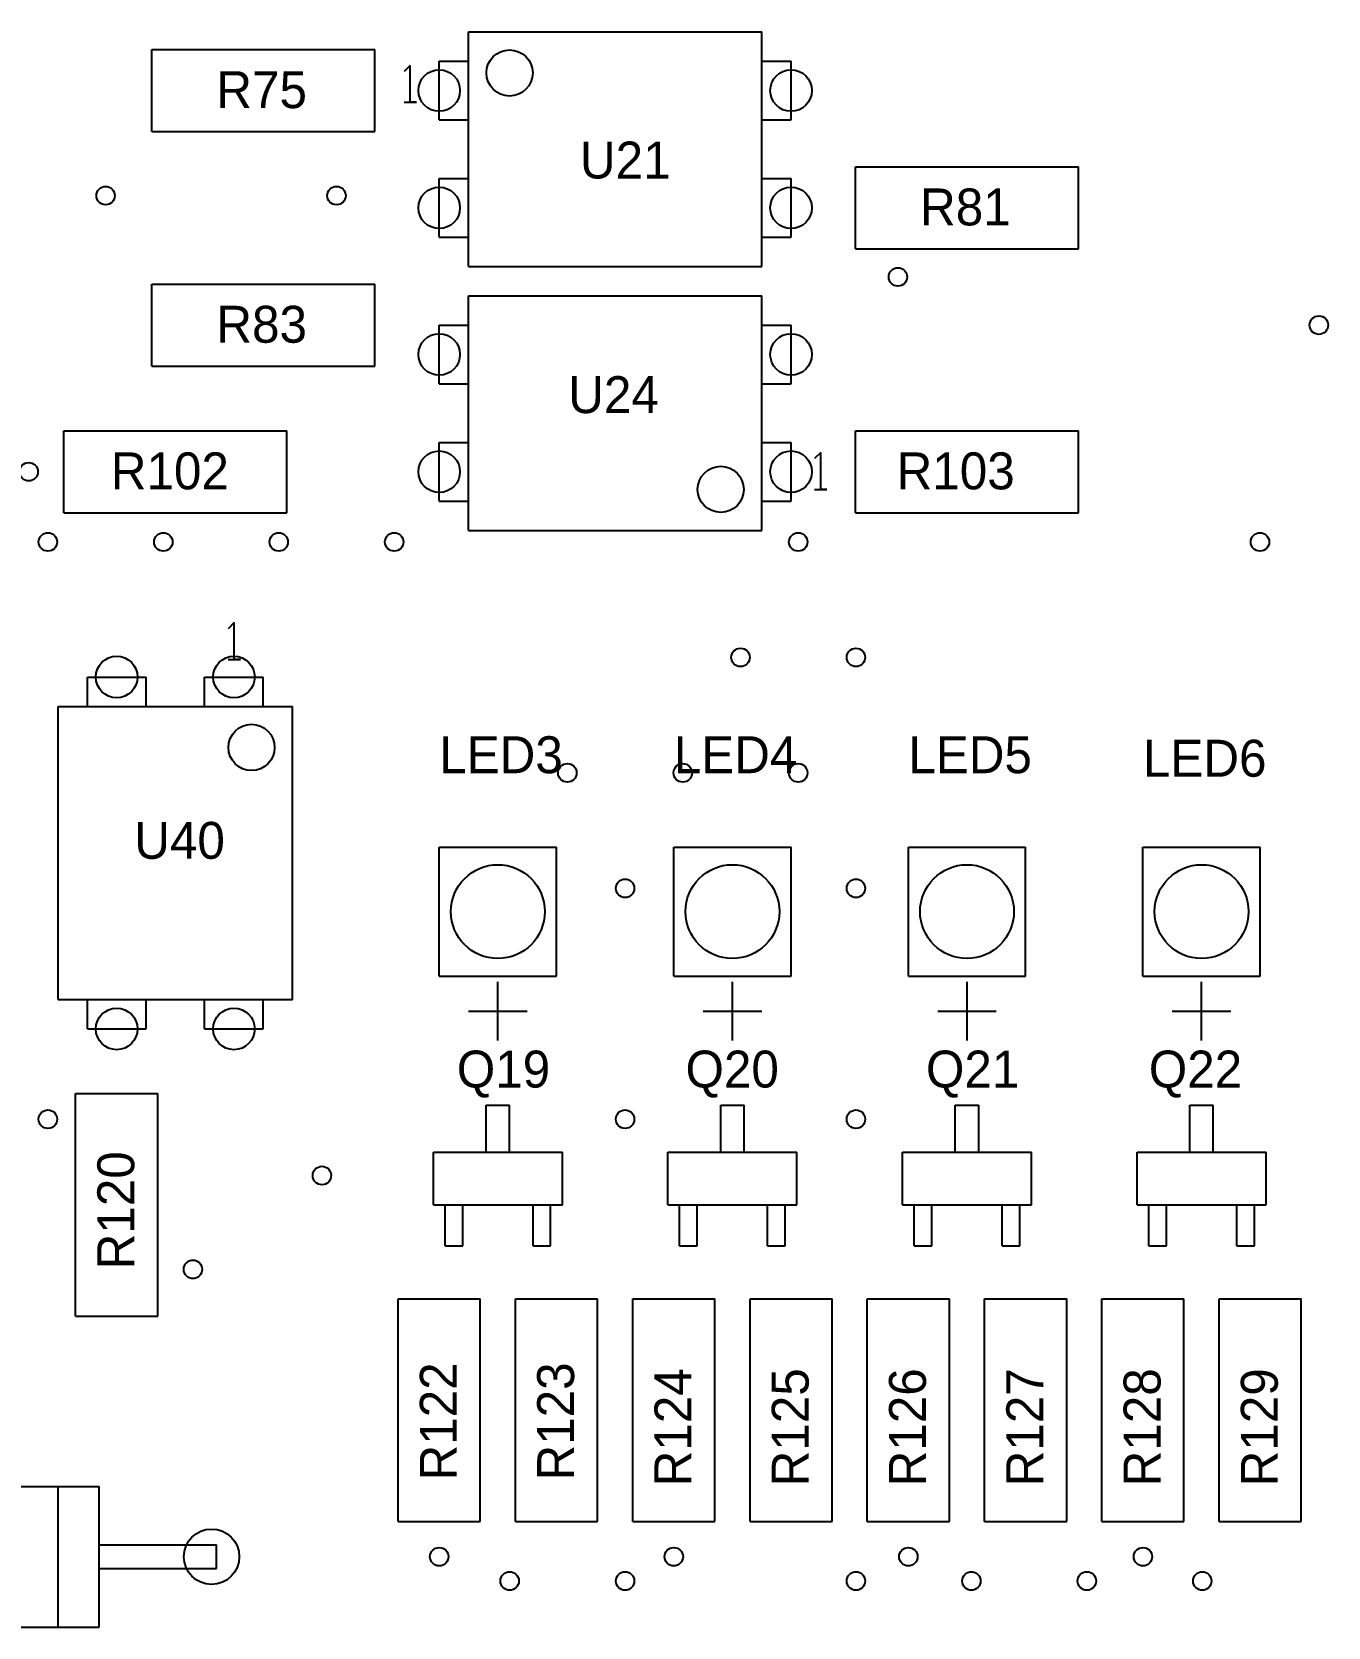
# Model space of a CAD drawing. Header units: millimetres. Extents: x 41 to 259, y 19 to 198.
# Drawn here: x 172.15 to 200.22, y 71.5 to 106.05 of the extents above; entities that cross this region are included whole.
import ezdxf

# ---------------------------------------------------------------- set-up
doc = ezdxf.new("R2010")
doc.units = ezdxf.units.MM
for name, color, linetype in [('Mechanical13', 56, 'Continuous'), ('PadHoleLayer', 156, 'Continuous'), ('ViaHoleLayer', 16, 'Continuous')]:
    doc.layers.add(name, color=color, linetype=linetype)

msp = doc.modelspace()

# ---------------------------------------------------------------- linework, layer by layer
at = {"layer": 'Mechanical13'}
for p, q in [((181.61, 100.965), (181.61, 106.045)), ((181.61, 106.045), (187.96, 106.045)), ((187.96, 100.965), (187.96, 106.045)), ((174.752, 103.886), (174.752, 105.664)), ((174.752, 105.664), (179.578, 105.664)), ((179.578, 103.886), (179.578, 105.664)), ((180.975, 105.41), (181.61, 105.41)), ((180.975, 104.14), (180.975, 105.41)), ((187.96, 105.41), (188.595, 105.41)), ((188.595, 104.14), (188.595, 105.41)), ((180.346, 105.321), (180.213, 105.187)), ((180.346, 104.521), (180.346, 105.321)), ((180.213, 104.521), (180.48, 104.521)), ((180.48, 104.521), (180.346, 104.521)), ((180.975, 104.14), (181.61, 104.14)), ((187.96, 104.14), (188.595, 104.14)), ((174.752, 103.886), (179.578, 103.886)), ((189.992, 101.346), (189.992, 103.124)), ((189.992, 103.124), (194.818, 103.124)), ((194.818, 101.346), (194.818, 103.124)), ((180.975, 102.87), (181.61, 102.87)), ((180.975, 101.6), (180.975, 102.87)), ((187.96, 102.87), (188.595, 102.87)), ((188.595, 101.6), (188.595, 102.87)), ((180.975, 101.6), (181.61, 101.6)), ((187.96, 101.6), (188.595, 101.6)), ((189.992, 101.346), (194.818, 101.346)), ((181.61, 100.965), (187.96, 100.965)), ((174.752, 98.806), (174.752, 100.584)), ((174.752, 100.584), (179.578, 100.584)), ((179.578, 98.806), (179.578, 100.584)), ((181.61, 95.25), (181.61, 100.33)), ((181.61, 100.33), (187.96, 100.33)), ((187.96, 95.25), (187.96, 100.33)), ((180.975, 99.695), (181.61, 99.695)), ((180.975, 98.425), (180.975, 99.695)), ((187.96, 99.695), (188.595, 99.695)), ((188.595, 98.425), (188.595, 99.695)), ((174.752, 98.806), (179.578, 98.806)), ((180.975, 98.425), (181.61, 98.425)), ((187.96, 98.425), (188.595, 98.425)), ((172.847, 95.631), (172.847, 97.409)), ((172.847, 97.409), (177.673, 97.409)), ((177.673, 95.631), (177.673, 97.409)), ((180.975, 97.155), (181.61, 97.155)), ((180.975, 95.885), (180.975, 97.155)), ((187.96, 97.155), (188.595, 97.155)), ((188.595, 95.885), (188.595, 97.155)), ((189.992, 95.631), (189.992, 97.409)), ((189.992, 97.409), (194.818, 97.409)), ((194.818, 95.631), (194.818, 97.409)), ((189.236, 96.939), (189.103, 96.805)), ((189.236, 96.139), (189.236, 96.939)), ((189.103, 96.139), (189.37, 96.139)), ((189.37, 96.139), (189.236, 96.139)), ((180.975, 95.885), (181.61, 95.885)), ((187.96, 95.885), (188.595, 95.885)), ((172.847, 95.631), (177.673, 95.631)), ((189.992, 95.631), (194.818, 95.631)), ((181.61, 95.25), (187.96, 95.25)), ((176.536, 93.256), (176.403, 93.122)), ((176.536, 92.456), (176.536, 93.256)), ((176.403, 92.456), (176.67, 92.456)), ((176.67, 92.456), (176.536, 92.456)), ((173.355, 92.075), (174.625, 92.075)), ((173.355, 91.44), (173.355, 92.075)), ((174.625, 91.44), (174.625, 92.075)), ((175.895, 92.075), (177.165, 92.075)), ((175.895, 91.44), (175.895, 92.075)), ((177.165, 91.44), (177.165, 92.075)), ((172.72, 85.09), (172.72, 91.44)), ((172.72, 91.44), (177.8, 91.44)), ((177.8, 85.09), (177.8, 91.44)), ((180.975, 85.598), (180.975, 88.392)), ((180.975, 88.392), (183.515, 88.392)), ((183.515, 85.598), (183.515, 88.392)), ((186.055, 85.598), (186.055, 88.392)), ((186.055, 88.392), (188.595, 88.392)), ((188.595, 85.598), (188.595, 88.392)), ((191.135, 85.598), (191.135, 88.392)), ((191.135, 88.392), (193.675, 88.392)), ((193.675, 85.598), (193.675, 88.392)), ((196.215, 85.598), (196.215, 88.392)), ((196.215, 88.392), (198.755, 88.392)), ((198.755, 85.598), (198.755, 88.392)), ((180.975, 85.598), (183.515, 85.598)), ((182.245, 84.201), (182.245, 85.471)), ((186.055, 85.598), (188.595, 85.598)), ((187.325, 84.201), (187.325, 85.471)), ((191.135, 85.598), (193.675, 85.598)), ((192.405, 84.201), (192.405, 85.471)), ((196.215, 85.598), (198.755, 85.598)), ((197.485, 84.201), (197.485, 85.471)), ((172.72, 85.09), (177.8, 85.09)), ((173.355, 84.455), (173.355, 85.09)), ((174.625, 84.455), (174.625, 85.09)), ((175.895, 84.455), (175.895, 85.09)), ((177.165, 84.455), (177.165, 85.09)), ((181.61, 84.836), (182.88, 84.836)), ((186.69, 84.836), (187.96, 84.836)), ((191.77, 84.836), (193.04, 84.836)), ((196.85, 84.836), (198.12, 84.836)), ((173.355, 84.455), (174.625, 84.455)), ((175.895, 84.455), (177.165, 84.455)), ((173.101, 78.232), (173.101, 83.058)), ((173.101, 83.058), (174.879, 83.058)), ((174.879, 78.232), (174.879, 83.058)), ((181.991, 81.788), (181.991, 82.804)), ((181.991, 82.804), (182.499, 82.804)), ((182.499, 81.788), (182.499, 82.804)), ((187.071, 81.788), (187.071, 82.804)), ((187.071, 82.804), (187.579, 82.804)), ((187.579, 81.788), (187.579, 82.804)), ((192.151, 81.788), (192.151, 82.804)), ((192.151, 82.804), (192.659, 82.804)), ((192.659, 81.788), (192.659, 82.804)), ((197.231, 81.788), (197.231, 82.804)), ((197.231, 82.804), (197.739, 82.804)), ((197.739, 81.788), (197.739, 82.804)), ((180.848, 81.788), (183.642, 81.788)), ((180.848, 80.645), (180.848, 81.788)), ((183.642, 80.645), (183.642, 81.788)), ((185.928, 81.788), (188.722, 81.788)), ((185.928, 80.645), (185.928, 81.788)), ((188.722, 80.645), (188.722, 81.788)), ((191.008, 81.788), (193.802, 81.788)), ((191.008, 80.645), (191.008, 81.788)), ((193.802, 80.645), (193.802, 81.788)), ((196.088, 81.788), (198.882, 81.788)), ((196.088, 80.645), (196.088, 81.788)), ((198.882, 80.645), (198.882, 81.788)), ((180.848, 80.645), (183.642, 80.645)), ((181.102, 79.756), (181.102, 80.645)), ((181.483, 79.756), (181.483, 80.645)), ((183.007, 79.756), (183.007, 80.645)), ((183.388, 79.756), (183.388, 80.645)), ((185.928, 80.645), (188.722, 80.645)), ((186.182, 79.756), (186.182, 80.645)), ((186.563, 79.756), (186.563, 80.645)), ((188.087, 79.756), (188.087, 80.645)), ((188.468, 79.756), (188.468, 80.645)), ((191.008, 80.645), (193.802, 80.645)), ((191.262, 79.756), (191.262, 80.645)), ((191.643, 79.756), (191.643, 80.645)), ((193.167, 79.756), (193.167, 80.645)), ((193.548, 79.756), (193.548, 80.645)), ((196.088, 80.645), (198.882, 80.645)), ((196.342, 79.756), (196.342, 80.645)), ((196.723, 79.756), (196.723, 80.645)), ((198.247, 79.756), (198.247, 80.645)), ((198.628, 79.756), (198.628, 80.645)), ((181.102, 79.756), (181.483, 79.756)), ((183.007, 79.756), (183.388, 79.756)), ((186.182, 79.756), (186.563, 79.756)), ((188.087, 79.756), (188.468, 79.756)), ((191.262, 79.756), (191.643, 79.756)), ((193.167, 79.756), (193.548, 79.756)), ((196.342, 79.756), (196.723, 79.756)), ((198.247, 79.756), (198.628, 79.756)), ((180.086, 73.787), (180.086, 78.613)), ((180.086, 78.613), (181.864, 78.613)), ((181.864, 73.787), (181.864, 78.613)), ((182.626, 78.613), (184.404, 78.613)), ((182.626, 73.787), (182.626, 78.613)), ((184.404, 73.787), (184.404, 78.613)), ((185.166, 73.787), (185.166, 78.613)), ((185.166, 78.613), (186.944, 78.613)), ((186.944, 73.787), (186.944, 78.613)), ((187.706, 78.613), (189.484, 78.613)), ((187.706, 73.787), (187.706, 78.613)), ((189.484, 73.787), (189.484, 78.613)), ((190.246, 73.787), (190.246, 78.613)), ((190.246, 78.613), (192.024, 78.613)), ((192.024, 73.787), (192.024, 78.613)), ((192.786, 78.613), (194.564, 78.613)), ((192.786, 73.787), (192.786, 78.613)), ((194.564, 73.787), (194.564, 78.613)), ((195.326, 73.787), (195.326, 78.613)), ((195.326, 78.613), (197.104, 78.613)), ((197.104, 73.787), (197.104, 78.613)), ((197.866, 78.613), (199.644, 78.613)), ((197.866, 73.787), (197.866, 78.613)), ((199.644, 73.787), (199.644, 78.613)), ((173.101, 78.232), (174.879, 78.232)), ((168.021, 74.549), (173.609, 74.549)), ((172.72, 71.501), (172.72, 74.549)), ((173.609, 71.501), (173.609, 74.549)), ((180.086, 73.787), (181.864, 73.787)), ((182.626, 73.787), (184.404, 73.787)), ((185.166, 73.787), (186.944, 73.787)), ((187.706, 73.787), (189.484, 73.787)), ((190.246, 73.787), (192.024, 73.787)), ((192.786, 73.787), (194.564, 73.787)), ((195.326, 73.787), (197.104, 73.787)), ((197.866, 73.787), (199.644, 73.787)), ((173.609, 73.279), (176.149, 73.279)), ((176.149, 72.771), (176.149, 73.279)), ((173.609, 72.771), (176.149, 72.771)), ((168.021, 71.501), (173.609, 71.501))]:
    msp.add_line(p, q, dxfattribs=at)
for centre, radius in [((182.499, 105.156), 0.5), ((187.071, 96.139), 0.5), ((176.911, 90.551), 0.5), ((182.245, 86.995), 1.016), ((187.325, 86.995), 1.016), ((192.405, 86.995), 1.016), ((197.485, 86.995), 1.016)]:
    msp.add_circle(centre, radius, dxfattribs=at)
at = {"layer": 'PadHoleLayer'}
for centre, radius in [((180.975, 104.775), 0.45), ((188.595, 104.775), 0.45), ((180.975, 102.235), 0.45), ((188.595, 102.235), 0.45), ((180.975, 99.06), 0.45), ((188.595, 99.06), 0.45), ((180.975, 96.52), 0.45), ((188.595, 96.52), 0.45), ((173.99, 92.075), 0.45), ((176.53, 92.075), 0.45), ((173.99, 84.455), 0.45), ((176.53, 84.455), 0.45), ((176.045, 73.025), 0.6)]:
    msp.add_circle(centre, radius, dxfattribs=at)
at = {"layer": 'ViaHoleLayer'}
for centre in [(173.75, 102.5), (178.75, 102.5), (190.909, 100.739), (200.025, 99.695), (172.085, 96.52), (172.5, 95), (175, 95), (177.5, 95), (180, 95), (188.75, 95), (198.75, 95), (187.5, 92.5), (190, 92.5), (183.75, 90), (186.25, 90), (188.75, 90), (185, 87.5), (190, 87.5), (172.5, 82.5), (185, 82.5), (190, 82.5), (178.435, 81.28), (175.641, 79.248), (180.975, 73.025), (186.055, 73.025), (191.135, 73.025), (196.215, 73.025), (182.5, 72.5), (185, 72.5), (190, 72.5), (192.5, 72.5), (195, 72.5), (197.5, 72.5)]:
    msp.add_circle(centre, 0.2, dxfattribs=at)

# ---------------------------------------------------------------- texts
at = {"layer": 'Mechanical13'}
for s, p in [('R75', (176.149, 104.394)), ('U21', (184.023, 102.87)), ('R81', (191.389, 101.854)), ('R83', (176.149, 99.314)), ('U24', (183.769, 97.79)), ('R102', (173.863, 96.139)), ('R103', (190.881, 96.139)), ('LED3', (180.975, 89.992)), ('LED4', (186.055, 89.992)), ('LED5', (191.135, 89.992)), ('LED6', (196.215, 89.916)), ('U40', (174.371, 88.138)), ('Q19', (181.356, 83.185)), ('Q20', (186.309, 83.185)), ('Q21', (191.516, 83.185)), ('Q22', (196.342, 83.185))]:
    msp.add_text(s, height=0.8, dxfattribs=at).set_placement(p)
for s, p in [('R120', (174.371, 79.248)), ('R122', (181.356, 74.676)), ('R123', (183.896, 74.676)), ('R124', (186.436, 74.549)), ('R125', (188.976, 74.549)), ('R126', (191.516, 74.549)), ('R127', (194.056, 74.549)), ('R128', (196.596, 74.549)), ('R129', (199.136, 74.549))]:
    msp.add_text(s, height=0.8, rotation=90, dxfattribs=at).set_placement(p)

doc.saveas('drawing.dxf')
